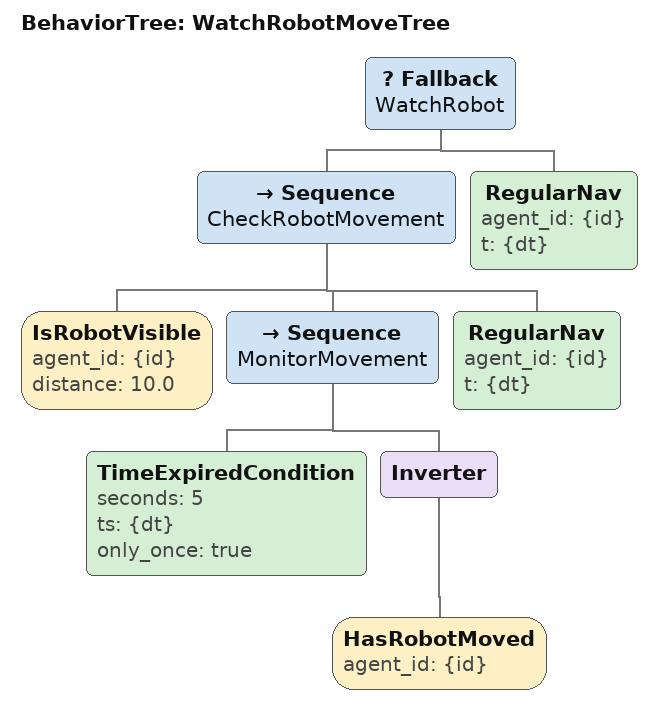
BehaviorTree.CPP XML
<root main_tree_to_execute = "WatchRobotMoveTree">

    <BehaviorTree ID="WatchRobotMoveTree">
        <Fallback name="WatchRobot">
            <Sequence name="CheckRobotMovement">
                <IsRobotVisible agent_id="{id}" distance="10.0" />
                <Sequence name="MonitorMovement">
                    <TimeExpiredCondition seconds="5" ts="{dt}" only_once="true" />
                    <Inverter>
                        <HasRobotMoved agent_id="{id}" />
                    </Inverter>
                </Sequence>
                <RegularNav agent_id="{id}" t="{dt}" />
            </Sequence>
            <RegularNav agent_id="{id}" t="{dt}" />
        </Fallback>
    </BehaviorTree>
</root>
